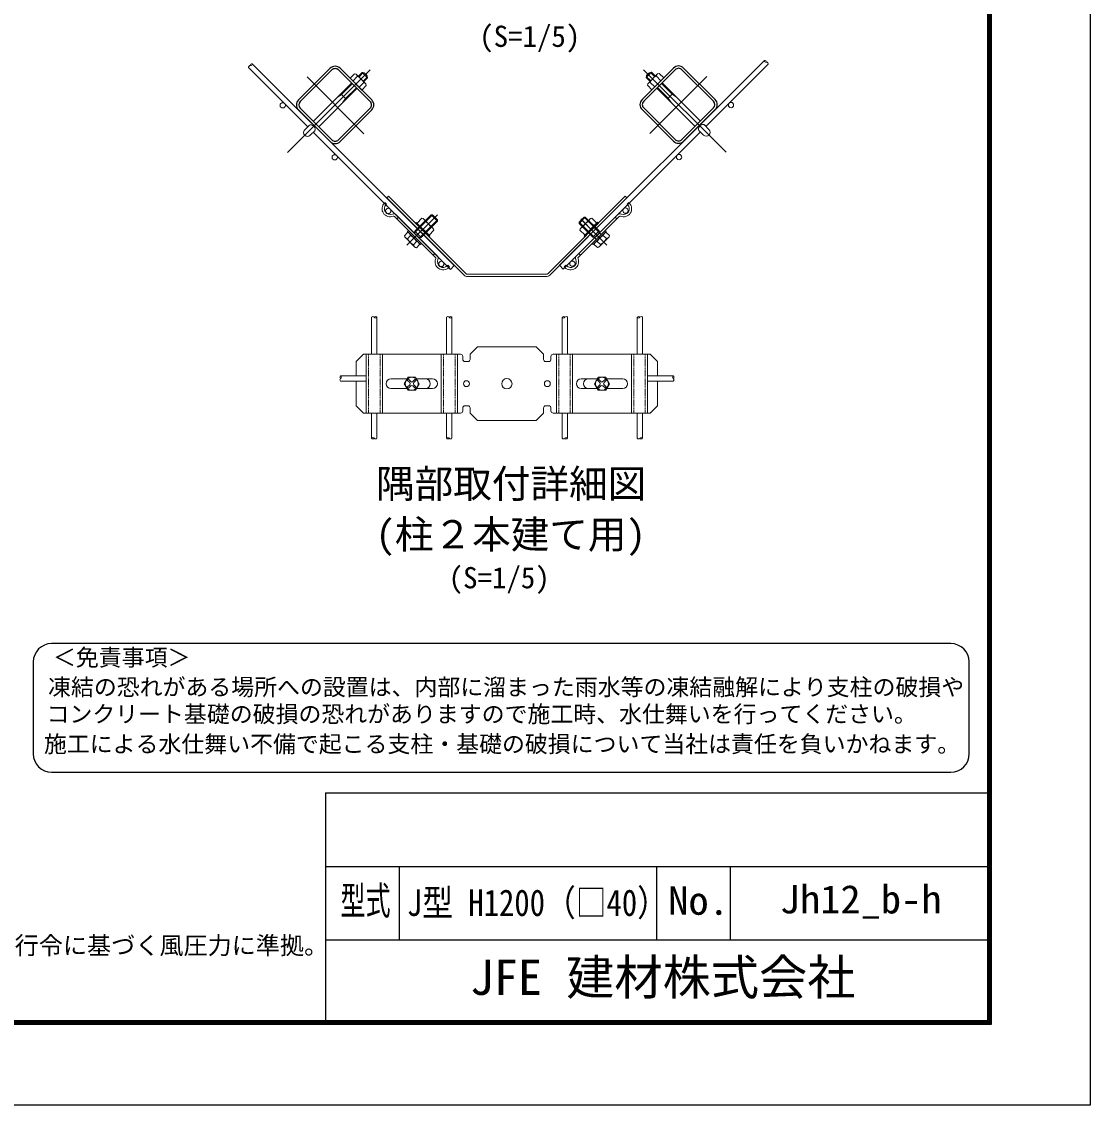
# Model space of a CAD drawing. Units: millimetres, scale not verified, with parts at other scales. Extents: x -4200 to 4200, y -2970 to 2970.
# Drawn here: x 1294 to 4200, y -2970 to -22 of the extents above; entities that cross this region are included whole.
import ezdxf
from ezdxf.enums import TextEntityAlignment as Align

# ---------------------------------------------------------------- set-up
doc = ezdxf.new("R2010")
doc.units = ezdxf.units.MM
doc.header["$LTSCALE"] = 10
doc.linetypes.add('USER1', pattern=[50.8, 31.75, -6.35, 6.35, -6.35])
doc.linetypes.add('USER2', pattern=[0.375, 0.25, -0.125])
for name, color, linetype, lineweight in [('0-0_D-TTL-TXT', 7, 'Continuous', 25), ('0-4_D-STR3', 3, 'Continuous', 13), ('0-5_D-BMK', 2, 'USER1', 13), ('0-6_D-STR1', 1, 'Continuous', 25), ('0-7_D-STR2', 7, 'Continuous', 13), ('0-C_D-TTL', 7, 'Continuous', 25)]:
    doc.layers.add(name, color=color, linetype=linetype, lineweight=lineweight)
doc.styles.add('ＭＳ ゴシック', font='')
doc.styles.get('ＭＳ ゴシック').set_extended_font_data('MS Gothic')

msp = doc.modelspace()

# ---------------------------------------------------------------- linework, layer by layer
at = {"layer": '0-0_D-TTL-TXT', "color": 2}
for p, q in [((3820.76, -1713.97), (1375.21, -1713.97)), ((1325.21, -1763.97), (1325.21, -2013.97)), ((3870.76, -2013.97), (3870.76, -1763.97)), ((1375.21, -2063.97), (3820.76, -2063.97))]:
    msp.add_line(p, q, dxfattribs=at)
for centre, start, end in [((1375.21, -1763.97), 90, 180), ((3820.76, -1763.97), 0, 90), ((1375.21, -2013.97), 180, 270), ((3820.76, -2013.97), 270, 0)]:
    msp.add_arc(centre, 50, start, end, dxfattribs=at)
at = {"layer": '0-4_D-STR3'}
for p, q in [((2198.96, -164.33), (2186.91, -176.37)), ((2186.91, -176.37), (2218.82, -208.28)), ((2206.42, -171.8), (2194.38, -183.84)), ((2203.31, -165.5), (2198.96, -164.33)), ((2203.31, -165.5), (2229.69, -191.88)), ((2205.26, -167.45), (2206.42, -171.8)), ((2210.77, -172.96), (2206.42, -171.8)), ((2209.15, -171.34), (2219.95, -160.53)), ((2210.84, -173.03), (2222.85, -161.03)), ((2234.66, -175.24), (2219.95, -160.53)), ((2222.16, -184.35), (2234.16, -172.34)), ((2223.85, -186.04), (2234.66, -175.24)), ((2992.11, -174.44), (3006.82, -159.73)), ((3002.92, -185.24), (2992.11, -174.44)), ((3004.62, -183.55), (2992.61, -171.54)), ((3023.47, -164.7), (2997.08, -191.08)), ((3015.93, -172.23), (3003.93, -160.23)), ((3017.63, -170.54), (3006.82, -159.73)), ((3039.86, -175.57), (3007.95, -207.48)), ((3016, -172.16), (3020.35, -171)), ((3021.52, -166.65), (3020.35, -171)), ((3020.35, -171), (3032.39, -183.04)), ((3023.47, -164.7), (3027.82, -163.53)), ((3027.82, -163.53), (3039.86, -175.57)), ((2086.9, -293.58), (2190.99, -189.49)), ((2101.61, -308.29), (2205.69, -204.2)), ((2204, -202.51), (2174.87, -231.64)), ((2223.39, -188.77), (2211.35, -200.81)), ((2230.86, -196.23), (2218.82, -208.28)), ((2222.23, -184.42), (2223.39, -188.77)), ((2227.74, -189.93), (2223.39, -188.77)), ((2229.69, -191.88), (2230.86, -196.23)), ((2997.08, -191.08), (2995.91, -195.43)), ((2995.91, -195.43), (3007.95, -207.48)), ((2999.03, -189.13), (3003.38, -187.97)), ((3004.54, -183.62), (3003.38, -187.97)), ((3003.38, -187.97), (3015.42, -200.01)), ((3125.16, -307.49), (3021.08, -203.4)), ((3034.09, -190.39), (3063.22, -219.52)), ((3139.87, -292.78), (3035.79, -188.69)), ((2163.55, -220.32), (2151.67, -228.81)), ((2161.85, -218.63), (2176.56, -233.34)), ((2174.87, -231.64), (2166.38, -243.52)), ((3064.92, -217.83), (3050.21, -232.54)), ((3051.91, -230.84), (3060.39, -242.72)), ((3063.22, -219.52), (3075.1, -228.01)), ((2076.22, -304.26), (2063.71, -316.77)), ((2090.93, -318.96), (2078.42, -331.48)), ((3135.84, -318.16), (3148.36, -330.68)), ((3150.55, -303.46), (3163.06, -315.97)), ((2291.25, -497.14), (2286.72, -501.66)), ((2291.25, -497.14), (2501.51, -707.4)), ((2725.26, -707.4), (2935.51, -497.14)), ((2935.51, -497.14), (2940.04, -501.66)), ((2280.36, -515.66), (2281.77, -514.25)), ((2286.3, -518.77), (2281.77, -514.25)), ((2284.88, -520.19), (2286.3, -518.77)), ((2286.72, -501.66), (2496.98, -711.92)), ((2729.78, -711.92), (2940.04, -501.66)), ((2940.47, -518.77), (2944.99, -514.25)), ((2941.88, -520.19), (2940.47, -518.77)), ((2946.41, -515.66), (2944.99, -514.25)), ((2419.16, -663.52), (2307.86, -552.22)), ((2423.69, -658.99), (2312.39, -547.69)), ((2314.3, -558.65), (2318.82, -554.13)), ((2341.69, -630.5), (2424.64, -547.55)), ((2360.39, -598.22), (2410.87, -547.74)), ((2363.07, -592.15), (2407.47, -547.74)), ((2382.44, -557.22), (2369.15, -570.51)), ((2412.65, -584.59), (2387.55, -559.5)), ((2424.44, -564.71), (2407.47, -547.74)), ((2803.08, -658.99), (2914.37, -547.69)), ((2807.6, -663.52), (2918.9, -552.22)), ((2809.79, -571.38), (2826.76, -554.41)), ((2809.79, -567.99), (2823.37, -554.41)), ((2851.85, -596.47), (2814.44, -559.06)), ((2814.52, -584.19), (2839.62, -559.09)), ((2870.04, -601.08), (2823.37, -554.41)), ((2823.37, -554.41), (2826.76, -554.41)), ((2864.1, -591.75), (2826.76, -554.41)), ((2844.72, -556.81), (2858.02, -570.11)), ((2880.5, -590.62), (2915.86, -555.26)), ((2912.46, -558.65), (2907.94, -554.13)), ((2339.61, -575.49), (2326.04, -561.91)), ((2361.65, -610.54), (2400.12, -572.07)), ((2364.76, -570.65), (2367.03, -568.39)), ((2403.8, -605.16), (2367.03, -568.39)), ((2373.97, -611.8), (2424.44, -561.32)), ((2390.57, -565.35), (2377.28, -578.64)), ((2380.04, -609.12), (2424.44, -564.71)), ((2406.84, -581.61), (2393.54, -594.91)), ((2424.44, -564.71), (2424.44, -561.32)), ((2853.2, -611.39), (2809.79, -567.99)), ((2809.79, -571.38), (2809.79, -567.99)), ((2847.13, -608.72), (2809.79, -571.38)), ((2812.2, -589.34), (2825.49, -602.63)), ((2885.48, -630.1), (2816.67, -561.29)), ((2820.33, -581.21), (2833.62, -594.5)), ((2823.37, -604.76), (2860.14, -567.99)), ((2825.63, -607.02), (2862.4, -570.25)), ((2836.59, -564.95), (2849.89, -578.24)), ((2862.4, -570.25), (2860.14, -567.99)), ((2334.92, -604.74), (2343.41, -596.25)), ((2362.73, -635.37), (2337.23, -609.87)), ((2343.06, -612.87), (2351.54, -604.38)), ((2343.41, -593.42), (2346.24, -590.59)), ((2378.77, -628.78), (2343.41, -593.42)), ((2361.37, -597.24), (2363.07, -592.15)), ((2380.04, -609.12), (2363.07, -592.15)), ((2374.95, -610.82), (2380.04, -609.12)), ((2401.53, -607.42), (2403.8, -605.16)), ((2414.97, -589.75), (2401.68, -603.04)), ((2825.63, -607.02), (2823.37, -604.76)), ((2847.13, -608.72), (2864.1, -591.75)), ((2852.22, -610.41), (2847.13, -608.72)), ((2848.4, -628.37), (2883.76, -593.02)), ((2856.46, -614.66), (2853.2, -611.39)), ((2853.55, -623.22), (2878.65, -598.13)), ((2864.44, -634.96), (2889.94, -609.46)), ((2884.11, -612.46), (2875.63, -603.98)), ((2883.76, -593.02), (2880.93, -590.19)), ((2892.24, -604.33), (2883.76, -595.85)), ((2359.32, -629.13), (2367.81, -620.65)), ((2367.45, -637.26), (2375.94, -628.78)), ((2378.77, -628.78), (2381.59, -625.95)), ((2848.4, -628.37), (2845.57, -625.55)), ((2859.72, -636.86), (2851.23, -628.37)), ((2867.85, -628.73), (2859.36, -620.24)), ((2412.73, -657.08), (2417.25, -652.56)), ((2814.04, -657.08), (2809.51, -652.56)), ((2451.19, -686.5), (2452.61, -685.08)), ((2452.61, -685.08), (2457.13, -689.61)), ((2455.72, -691.02), (2457.13, -689.61)), ((2774.15, -685.08), (2769.63, -689.61)), ((2771.04, -691.02), (2769.63, -689.61)), ((2775.57, -686.5), (2774.15, -685.08)), ((2506.03, -709.27), (2720.73, -709.27)), ((2506.03, -715.67), (2720.73, -715.67)), ((2533.38, -907.09), (2513.38, -927.09)), ((2533.38, -907.09), (2693.38, -907.09)), ((2693.38, -907.09), (2713.38, -927.09)), ((2223.38, -927.09), (2203.38, -947.09)), ((2487.38, -927.09), (2223.38, -927.09)), ((2230.75, -1087.09), (2230.75, -927.09)), ((2274.75, -1087.09), (2274.75, -927.09)), ((2434.75, -1087.09), (2434.75, -927.09)), ((2478.75, -1087.09), (2478.75, -927.09)), ((2493.38, -941.09), (2493.38, -933.09)), ((2513.38, -941.09), (2513.38, -927.09)), ((2713.38, -941.09), (2713.38, -927.09)), ((2733.38, -941.09), (2733.38, -933.09)), ((2739.38, -927.09), (3003.38, -927.09)), ((2748.01, -1087.09), (2748.01, -927.09)), ((2792.01, -1087.09), (2792.01, -927.09)), ((2952.01, -1087.09), (2952.01, -927.09)), ((2996.01, -1087.09), (2996.01, -927.09)), ((3003.38, -927.09), (3023.38, -947.09)), ((2203.38, -947.09), (2203.38, -985.89)), ((2499.38, -947.09), (2507.38, -947.09)), ((2727.38, -947.09), (2719.38, -947.09)), ((3023.38, -947.09), (3023.38, -985.89)), ((2203.38, -1000.29), (2203.38, -1067.09)), ((2341.9, -994.09), (2298.15, -994.09)), ((2344.59, -989.44), (2334.39, -1007.09)), ((2343.47, -998.61), (2349.12, -1004.26)), ((2344.59, -989.44), (2364.97, -989.44)), ((2346.29, -995.78), (2351.95, -1001.44)), ((2363.26, -995.78), (2357.61, -1001.44)), ((2366.09, -998.61), (2360.44, -1004.26)), ((2364.97, -989.44), (2375.17, -1007.09)), ((2411.35, -994.09), (2367.66, -994.09)), ((2815.41, -994.09), (2859.1, -994.09)), ((2861.79, -989.44), (2851.59, -1007.09)), ((2860.67, -998.61), (2866.33, -1004.26)), ((2882.18, -989.44), (2861.79, -989.44)), ((2863.5, -995.78), (2869.15, -1001.44)), ((2880.47, -995.78), (2874.81, -1001.44)), ((2883.3, -998.61), (2877.64, -1004.26)), ((2882.18, -989.44), (2892.37, -1007.09)), ((2884.86, -994.09), (2928.61, -994.09)), ((3023.38, -1000.29), (3023.38, -1067.09)), ((2341.9, -1020.09), (2298.15, -1020.09)), ((2344.59, -1024.75), (2334.39, -1007.09)), ((2343.47, -1015.58), (2349.12, -1009.92)), ((2344.59, -1024.75), (2364.97, -1024.75)), ((2346.29, -1018.41), (2351.95, -1012.75)), ((2363.27, -1018.41), (2357.61, -1012.75)), ((2366.09, -1015.58), (2360.44, -1009.92)), ((2364.97, -1024.75), (2375.17, -1007.09)), ((2411.35, -1020.09), (2367.66, -1020.09)), ((2815.41, -1020.09), (2859.1, -1020.09)), ((2861.79, -1024.75), (2851.59, -1007.09)), ((2860.67, -1015.58), (2866.33, -1009.92)), ((2882.18, -1024.75), (2861.79, -1024.75)), ((2863.5, -1018.41), (2869.15, -1012.75)), ((2880.47, -1018.41), (2874.81, -1012.75)), ((2883.3, -1015.58), (2877.64, -1009.92)), ((2882.18, -1024.75), (2892.37, -1007.09)), ((2884.86, -1020.09), (2928.61, -1020.09)), ((2223.38, -1087.09), (2203.38, -1067.09)), ((2223.38, -1087.09), (2487.38, -1087.09)), ((2493.38, -1073.09), (2493.38, -1081.09)), ((2499.38, -1067.09), (2507.38, -1067.09)), ((2513.38, -1073.09), (2513.38, -1087.09)), ((2533.38, -1107.09), (2513.38, -1087.09)), ((2693.38, -1107.09), (2713.38, -1087.09)), ((2713.38, -1073.09), (2713.38, -1087.09)), ((2727.38, -1067.09), (2719.38, -1067.09)), ((2733.38, -1073.09), (2733.38, -1081.09)), ((3003.38, -1087.09), (2739.38, -1087.09)), ((3023.38, -1067.09), (3003.38, -1087.09)), ((2693.38, -1107.09), (2533.38, -1107.09))]:
    msp.add_line(p, q, dxfattribs=at)
at = {"layer": '0-4_D-STR3', "linetype": 'USER2'}
for p, q in [((2237.15, -1087.09), (2237.15, -927.09)), ((2268.35, -1087.09), (2268.35, -927.09)), ((2441.15, -1087.09), (2441.15, -927.09)), ((2472.35, -1087.09), (2472.35, -927.09)), ((2754.41, -1087.09), (2754.41, -927.09)), ((2785.61, -1087.09), (2785.61, -927.09)), ((2958.41, -1087.09), (2958.41, -927.09)), ((2989.61, -1087.09), (2989.61, -927.09))]:
    msp.add_line(p, q, dxfattribs=at)
at = {"layer": '0-4_D-STR3'}
for points in [[(2163.55, -220.32), (2192.68, -191.19), (2163.55, -220.32)], [(3022.77, -201.71), (3051.91, -230.84), (3022.77, -201.71)], [(2424.44, -561.32), (2410.87, -547.74), (2407.47, -547.74)], [(2852.22, -610.41), (2865.8, -596.84), (2864.1, -591.75)]]:
    msp.add_lwpolyline(points, dxfattribs=at)
for centre, radius in [((2354.78, -1007.09), 17.66), ((2503.38, -1007.09), 8), ((2613.38, -1007.09), 14), ((2723.38, -1007.09), 8), ((2871.98, -1007.09), 17.66)]:
    msp.add_circle(centre, radius, dxfattribs=at)
for centre, radius, start, end in [((2218.71, -176.48), 16, 4.4584, 85.5416), ((3008.07, -175.68), 16, 94.4584, 175.5416), ((2071.06, -324.13), 10.4, 135, 315), ((3155.71, -323.33), 10.4, 225, 45), ((2295.91, -531.22), 22, 135, 292.60731), ((2295.91, -531.22), 15.6, 135, 292.60731), ((2930.85, -531.22), 22, 247.39269, 45), ((2930.85, -531.22), 15.6, 247.39269, 45), ((2305.6, -554.48), 9.6, 45, 112.60731), ((2305.6, -554.48), 3.2, 45, 112.60731), ((2381.42, -566.37), 9.21, 6.37498, 83.62502), ((2845.75, -565.97), 9.21, 96.37498, 173.62502), ((2921.16, -554.48), 9.6, 67.39269, 135), ((2921.16, -554.48), 3.2, 67.39269, 135), ((2376.03, -596.15), 34.06, 25.26839, 64.73161), ((2405.8, -590.78), 9.22, 6.43449, 83.56551), ((2821.36, -590.37), 9.22, 96.43449, 173.56551), ((2851.13, -595.75), 34.06, 115.26839, 154.73161), ((2344.09, -603.71), 9.22, 186.40651, 263.59349), ((2373.86, -598.33), 34.06, 205.26839, 244.73161), ((2342.39, -605.41), 9.21, 6.37498, 83.62502), ((2337, -635.19), 34.06, 25.26839, 64.73161), ((2890.16, -634.78), 34.06, 115.26839, 154.73161), ((2853.31, -597.92), 34.06, 295.26839, 334.73161), ((2884.78, -605), 9.21, 96.37498, 173.62502), ((2883.08, -603.3), 9.22, 276.40651, 353.59349), ((2368.32, -628.26), 9.04, 185.51779, 264.48221), ((2366.77, -629.81), 9.22, 6.43449, 83.56551), ((2860.4, -629.41), 9.22, 96.43449, 173.56551), ((2858.85, -627.86), 9.04, 275.51779, 354.48221), ((2440.16, -675.47), 22, 157.39269, 315), ((2416.9, -665.78), 3.2, 337.39269, 45), ((2416.9, -665.78), 9.6, 337.39269, 45), ((2440.16, -675.47), 15.6, 157.39269, 315), ((2786.6, -675.47), 22, 225, 22.60731), ((2786.6, -675.47), 15.6, 225, 22.60731), ((2809.86, -665.78), 9.6, 135, 202.60731), ((2809.86, -665.78), 3.2, 135, 202.60731), ((2506.03, -702.87), 12.8, 225, 270), ((2506.03, -702.87), 6.4, 225, 270), ((2720.73, -702.87), 6.4, 270, 315), ((2720.73, -702.87), 12.8, 270, 315), ((2487.38, -933.09), 6, 0, 90), ((2499.38, -941.09), 6, 180, 270), ((2507.38, -941.09), 6, 270, 0), ((2719.38, -941.09), 6, 180, 270), ((2727.38, -941.09), 6, 270, 0), ((2739.38, -933.09), 6, 90, 180), ((2298.15, -1007.09), 13, 90, 270), ((2344.88, -997.19), 2, 45, 225), ((2354.78, -998.61), 4, 225.00001, 314.99999), ((2364.68, -997.19), 2, 315.00048, 135.00047), ((2391.98, -1007.09), 13, 270, 90), ((2411.35, -1007.09), 13, 270, 90), ((2815.41, -1007.09), 13, 90, 270), ((2834.78, -1007.09), 13, 90, 270), ((2862.08, -997.19), 2, 44.99953, 224.99952), ((2871.98, -998.61), 4, 225.00001, 314.99999), ((2881.88, -997.19), 2, 315, 135), ((2928.61, -1007.09), 13, 270, 90), ((2344.88, -1016.99), 2, 135.00001, 314.99999), ((2346.29, -1007.09), 4, 314.99999, 45), ((2354.78, -1015.58), 4, 45, 135), ((2363.27, -1007.09), 4, 135, 225.00001), ((2364.68, -1016.99), 2, 225.00002, 45), ((2862.08, -1016.99), 2, 135, 314.99998), ((2863.5, -1007.09), 4, 314.99999, 45), ((2871.98, -1015.58), 4, 45, 135), ((2880.47, -1007.09), 4, 135, 225.00001), ((2881.88, -1016.99), 2, 225.00001, 44.99999), ((2487.38, -1081.09), 6, 270, 0), ((2499.38, -1073.09), 6, 90, 180), ((2507.38, -1073.09), 6, 0, 90), ((2719.38, -1073.09), 6, 90, 180), ((2727.38, -1073.09), 6, 0, 90), ((2739.38, -1081.09), 6, 180, 270)]:
    msp.add_arc(centre, radius, start, end, dxfattribs=at)
for centre, major_axis, start_param, end_param in [((2083.54, -311.65), (-7.35, 7.35), 3.1415927, 6.2831853), ((3143.24, -310.85), (7.35, 7.35), 0, 3.1415927)]:
    msp.add_ellipse(centre, major_axis=major_axis, ratio=0.649974, start_param=start_param, end_param=end_param, dxfattribs=at)
at = {"layer": '0-5_D-BMK'}
for p, q in [((2016.89, -378.3), (2244.24, -150.95)), ((2069.76, -172.35), (2224.51, -327.1)), ((3209.88, -377.5), (2982.53, -150.15)), ((3157.01, -171.55), (3002.27, -326.3))]:
    msp.add_line(p, q, dxfattribs=at)
at = {"layer": '0-6_D-STR1'}
for p, q in [((2046.74, -235.32), (2132.72, -149.33)), ((2051.26, -239.84), (2137.25, -153.86)), ((2241.33, -239.84), (2155.35, -153.86)), ((2245.86, -235.31), (2159.87, -149.33)), ((2980.91, -234.51), (3066.9, -148.53)), ((2985.44, -239.04), (3071.42, -153.06)), ((3175.51, -239.04), (3089.53, -153.06)), ((3180.04, -234.52), (3094.05, -148.53)), ((2046.61, -262.34), (2132.85, -348.58)), ((2051.18, -257.85), (2137.33, -344.01)), ((2155.35, -343.93), (2241.33, -257.94)), ((2159.87, -348.45), (2245.86, -262.47)), ((3066.9, -347.65), (2980.91, -261.67)), ((3071.42, -343.13), (2985.44, -257.14)), ((3175.6, -257.05), (3089.44, -343.21)), ((3180.17, -261.54), (3093.92, -347.78))]:
    msp.add_line(p, q, dxfattribs=at)
for centre, radius, start, end in [((2146.3, -162.91), 19.2, 45, 135.00001), ((3080.47, -162.11), 19.2, 44.99999, 135), ((2146.3, -162.91), 12.8, 45, 135.00001), ((3080.47, -162.11), 12.8, 44.99999, 135), ((2060.31, -248.89), 19.2, 135.00001, 225), ((2232.28, -248.89), 19.2, 315.00001, 45.00002), ((2994.49, -248.09), 19.2, 134.99998, 224.99999), ((3166.46, -248.09), 19.2, 315, 44.99999), ((2060.31, -248.89), 12.8, 135.00001, 225), ((2232.28, -248.89), 12.8, 315.00001, 45.00002), ((2994.49, -248.09), 12.8, 134.99998, 224.99999), ((3166.46, -248.09), 12.8, 315, 44.99999), ((2146.3, -334.88), 19.2, 225, 315.00001), ((2146.3, -334.88), 12.8, 225, 315.00001), ((3080.47, -334.08), 19.2, 224.99999, 315), ((3080.47, -334.08), 12.8, 224.99999, 315)]:
    msp.add_arc(centre, radius, start, end, dxfattribs=at)
at = {"layer": '0-7_D-STR2'}
for p, q in [((2072.19, -308.29), (1910.86, -146.95)), ((2082.38, -298.11), (1921.04, -136.77)), ((2756.62, -685.08), (3314.02, -127.68)), ((3154.58, -307.49), (3324.21, -137.86)), ((2459.97, -696.07), (2086.9, -323)), ((2097.08, -312.81), (2470.15, -685.88)), ((2766.8, -695.27), (3139.87, -322.2)), ((2459.97, -696.07), (2470.15, -685.88)), ((2756.62, -685.08), (2766.8, -695.27)), ((2245.58, -927.09), (2245.58, -826.44)), ((2259.98, -927.09), (2259.98, -826.44)), ((2449.58, -927.09), (2449.58, -826.44)), ((2463.98, -927.09), (2463.98, -826.44)), ((2764.18, -927.09), (2764.18, -826.44)), ((2778.58, -927.09), (2778.58, -826.44)), ((2968.18, -927.09), (2968.18, -826.44)), ((2982.58, -927.09), (2982.58, -826.44)), ((2229.38, -985.89), (2160.94, -985.89)), ((2229.38, -1000.29), (2160.94, -1000.29)), ((2996.01, -985.89), (3065.82, -985.89)), ((2996.01, -1000.29), (3065.82, -1000.29)), ((2245.58, -1087.09), (2245.58, -1155.54)), ((2259.98, -1087.09), (2259.98, -1155.54)), ((2449.58, -1087.09), (2449.58, -1155.54)), ((2463.98, -1087.09), (2463.98, -1155.54)), ((2764.18, -1087.09), (2764.18, -1155.54)), ((2778.58, -1087.09), (2778.58, -1155.54)), ((2968.18, -1087.09), (2968.18, -1155.54)), ((2982.58, -1087.09), (2982.58, -1155.54))]:
    msp.add_line(p, q, dxfattribs=at)
for centre in [(2003.75, -250.02), (3223.03, -249.22), (2145.17, -391.44), (3081.61, -390.64), (2290.83, -537.11), (2935.94, -536.31), (2435.08, -681.36), (2791.69, -680.56)]:
    msp.add_circle(centre, 7.2, dxfattribs=at)
for centre, start, end in [((1915.29, -146.29), 81.54543, 188.45457), ((1920.38, -141.2), 81.54543, 188.45457), ((1916.61, -137.43), 261.54543, 8.45457), ((3318.46, -128.34), 171.54543, 278.45457), ((3314.68, -132.11), 351.54543, 98.45457), ((3319.77, -137.2), 351.54543, 98.45457), ((2249.18, -829.11), 36.54543, 143.45457), ((2256.38, -829.11), 36.54543, 143.45457), ((2453.18, -829.11), 36.54543, 143.45457), ((2460.38, -829.11), 36.54543, 143.45457), ((2767.78, -829.11), 36.54543, 143.45457), ((2774.98, -829.11), 36.54543, 143.45457), ((2971.78, -829.11), 36.54543, 143.45457), ((2978.98, -829.11), 36.54543, 143.45457), ((2256.38, -823.77), 216.54543, 323.45457), ((2460.38, -823.77), 216.54543, 323.45457), ((2767.78, -823.77), 216.54543, 323.45457), ((2971.78, -823.77), 216.54543, 323.45457), ((2163.61, -989.49), 126.54543, 233.45457), ((2163.61, -996.69), 126.54543, 233.45457), ((2158.27, -989.49), 306.54543, 53.45457), ((3068.49, -989.49), 126.54543, 233.45457), ((3063.15, -989.49), 306.54543, 53.45457), ((3063.15, -996.69), 306.54543, 53.45457), ((2249.18, -1158.2), 36.54543, 143.45457), ((2249.18, -1152.87), 216.54543, 323.45457), ((2256.38, -1152.87), 216.54543, 323.45457), ((2453.18, -1158.2), 36.54543, 143.45457), ((2453.18, -1152.87), 216.54543, 323.45457), ((2460.38, -1152.87), 216.54543, 323.45457), ((2767.78, -1152.87), 216.54543, 323.45457), ((2774.98, -1158.2), 36.54543, 143.45457), ((2774.98, -1152.87), 216.54543, 323.45457), ((2971.78, -1152.87), 216.54543, 323.45457), ((2978.98, -1158.2), 36.54543, 143.45457), ((2978.98, -1152.87), 216.54543, 323.45457)]:
    msp.add_arc(centre, 4.48, start, end, dxfattribs=at)
at = {"layer": '0-C_D-TTL'}
for p, q in [((2120.32, -2119.77), (2120.32, -2739.77)), ((2120.32, -2119.77), (3920.32, -2119.77)), ((2120.32, -2319.77), (3920.32, -2319.77)), ((2320.32, -2319.77), (2320.32, -2519.77)), ((3020.32, -2319.77), (3020.32, -2519.77)), ((3220.32, -2319.77), (3220.32, -2519.77)), ((2120.32, -2519.77), (3920.32, -2519.77))]:
    msp.add_line(p, q, dxfattribs=at)
at = {"layer": '0-C_D-TTL', "color": 2}
msp.add_lwpolyline([(-4199.68, 2970.23), (4200.32, 2970.23), (4200.32, -2969.77), (-4199.68, -2969.77)], close=True, dxfattribs=at)
at = {"layer": '0-C_D-TTL'}
for points in [[(-3929.68, 2750.23), (3930.32, 2750.23), (3930.32, -2749.77), (-3929.68, -2749.77)], [(-3927.18, 2747.73), (3927.82, 2747.73), (3927.82, -2747.27), (-3927.18, -2747.27)], [(-3924.68, 2745.23), (3925.32, 2745.23), (3925.32, -2744.77), (-3924.68, -2744.77)], [(-3922.18, 2742.73), (3922.82, 2742.73), (3922.82, -2742.27), (-3922.18, -2742.27)], [(-3919.68, 2740.23), (3920.32, 2740.23), (3920.32, -2739.77), (-3919.68, -2739.77)]]:
    msp.add_lwpolyline(points, close=True, dxfattribs=at)

# ---------------------------------------------------------------- texts
at = {"layer": '0-0_D-TTL-TXT', "style": 'ＭＳ ゴシック'}
for s, height, p in [('(S=1/5)', 57.7, (2538.21, -108.33)), ('隅部取付詳細図', 76.98, (2257.4, -1340.59)), ('(柱２本建て用)', 76.98, (2256.36, -1478.32)), ('(S=1/5)', 57.7, (2455.06, -1580.89)), ('＜免責事項＞ \u3000\u3000', 45.67, (1378.91, -1788.15)), ('凍結の恐れがある場所への設置は、内部に溜まった雨水等の凍結融解により支柱の破損や', 45.67, (1365.39, -1868.64)), ('コンクリート基礎の破損の恐れがありますので施工時、水仕舞いを行ってください。', 45.67, (1361.28, -1942.07)), ('施工による水仕舞い不備で起こる支柱・基礎の破損について当社は責任を負いかねます。 ', 45.67, (1354.29, -2023.56)), ('（設計条件）風荷重：昭和57年改正 建築基準法・同施行令に基づく風圧力に準拠。', 48.09, (-332.13, -2573.38)), ('JFE 建材株式会社', 96.19, (2512.7, -2698.28))]:
    msp.add_text(s, height=height, dxfattribs=at).set_placement(p, align=Align.BOTTOM_LEFT)
for s, height, width, p in [('型式', 76.97, 0.65, (2160.59, -2474.58)), ('J型 H1200（□40）', 72.14, 0.85, (2341.47, -2476.34)), ('No.', 76.98, 1.05, (3052.32, -2474.58)), ('Jh12_b-h', 76.98, 1.05, (3355.65, -2470.77))]:
    msp.add_text(s, height=height, dxfattribs=dict(at, width=width)).set_placement(p, align=Align.BOTTOM_LEFT)

doc.saveas('drawing.dxf')
